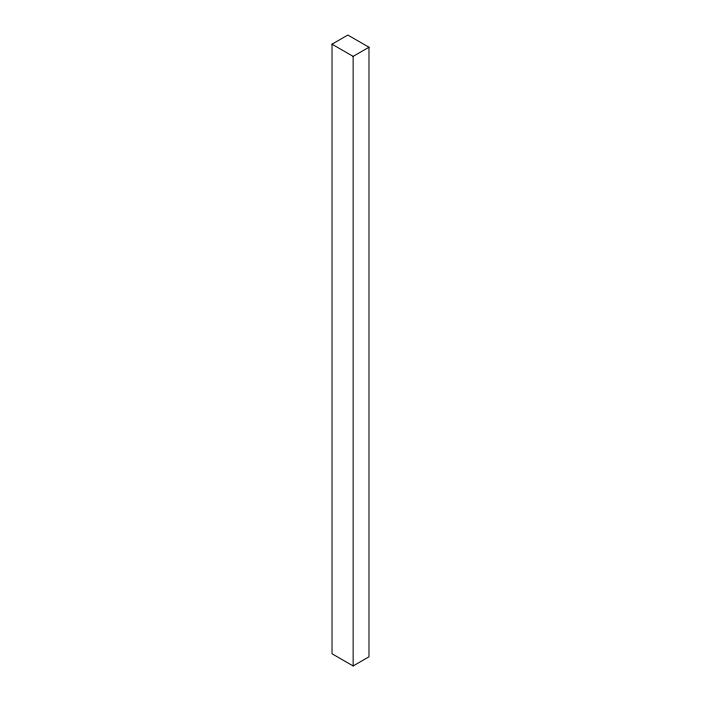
<?xml version="1.0" encoding="UTF-8"?>
<svg xmlns="http://www.w3.org/2000/svg" width="701" height="701" viewBox="0 0 701 701"><rect width="100%" height="100%" fill="white"/><g stroke="black" fill="none" stroke-linecap="round" stroke-linejoin="round"><path stroke-width="1.05" d="M332.02 44.189L347.862 35.05L368.98 47.239L368.98 656.811L353.138 665.95L332.02 653.761L332.02 44.189L353.138 56.387L368.98 47.239M353.138 56.387L353.138 665.95"/></g></svg>
